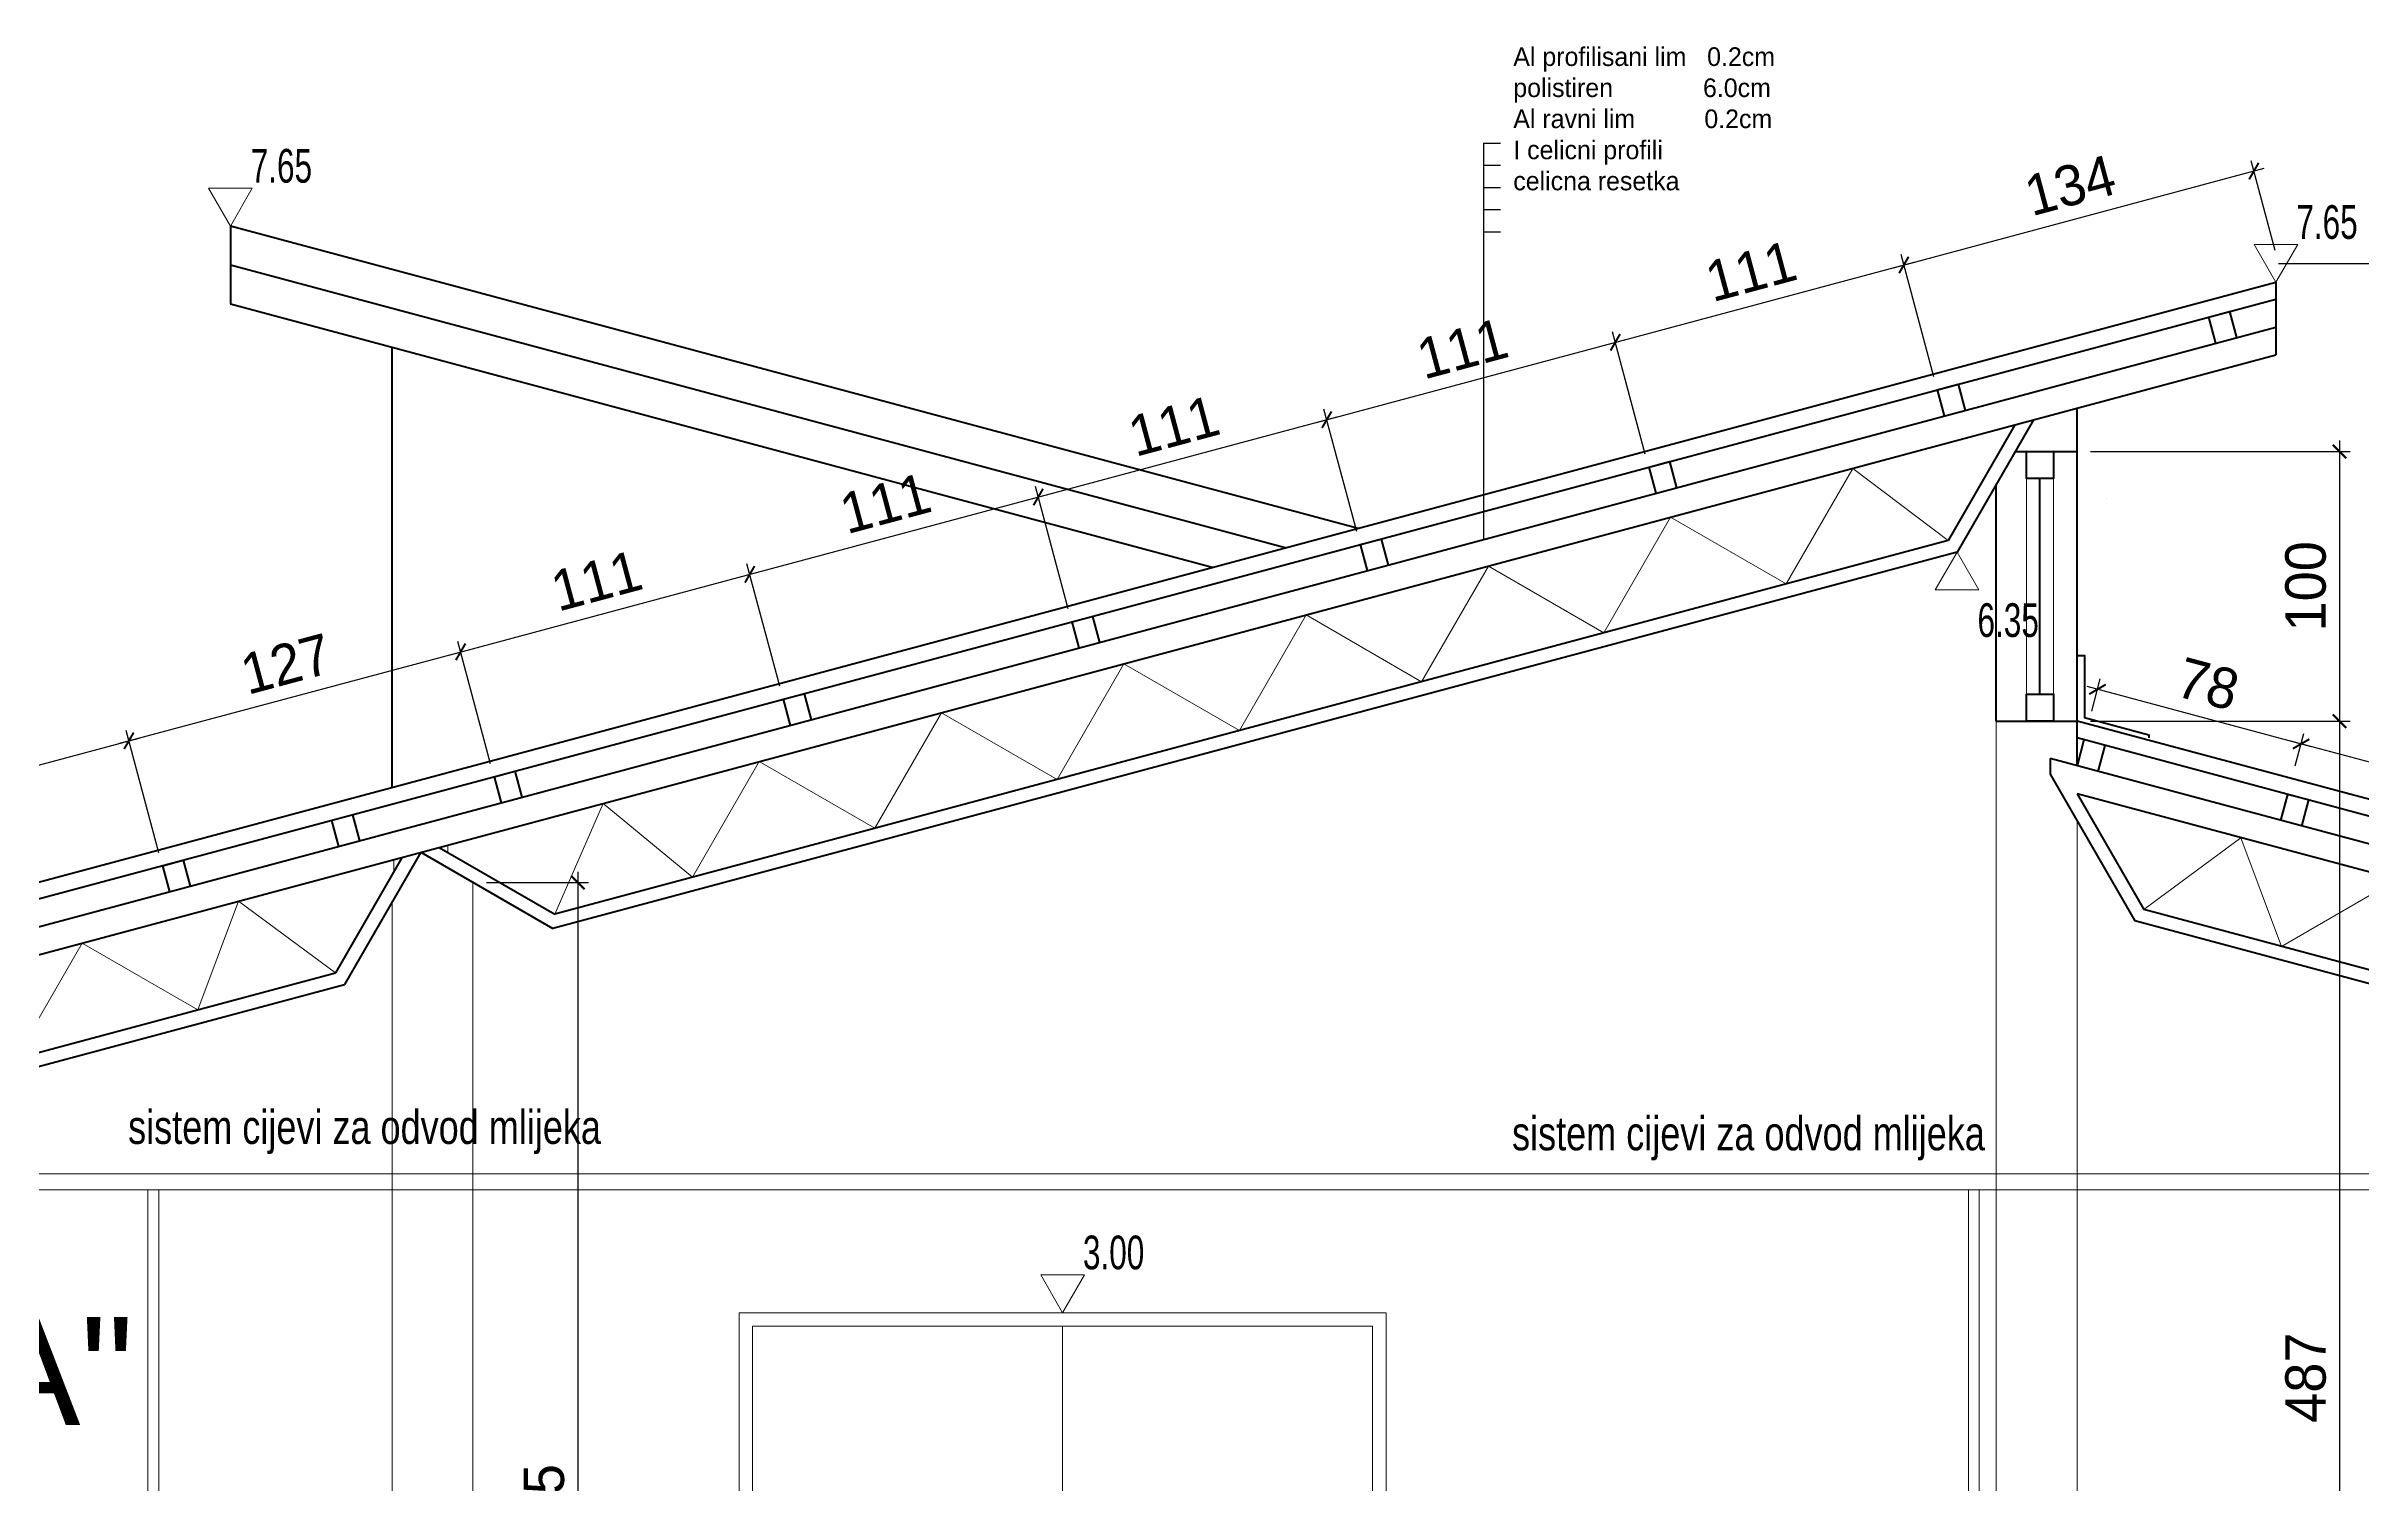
# Model space of a CAD drawing. Header units: millimetres. Extents: x 73 to 57768, y -40361 to 10065.
# Drawn here: x 54620 to 55479, y -11520 to -10987 of the extents above; entities that cross this region are included whole.
import ezdxf

# ---------------------------------------------------------------- set-up
doc = ezdxf.new("R2010")
doc.units = ezdxf.units.MM
for name, color, linetype, lineweight in [('hec', 253, 'Continuous', 5), ('kote', 124, 'Continuous', 5), ('kote i srafura', 9, 'Continuous', 5), ('shrafura', 2, 'Continuous', 5), ('zidovi presjek', 1, 'Continuous', 20)]:
    doc.layers.add(name, color=color, linetype=linetype, lineweight=lineweight)
doc.layers.add('pogled', color=7, linetype='Continuous', lineweight=5, true_color=0x8db1c3)
doc.layers.add('presjek', color=7, linetype='Continuous', lineweight=40, true_color=0xe37da2)
doc.layers.add('TEXT', color=7, linetype='Continuous')
doc.styles.add('1na50', font='', dxfattribs={"height": 15})
doc.styles.get('1na50').set_extended_font_data('SwitzerlandCondLight BH')
doc.dimstyles.new('1na50', dxfattribs={"dimtxt": 2.5, "dimasz": 5, "dimexe": 4, "dimexo": 5, "dimgap": 5, "dimtad": 1, "dimdec": 0, "dimtxsty": '1na50', "dimblk": 'ARCHTICK', "dimcen": 2.5, "dimdle": 4, "dimadec": 0, "dimazin": 0, "dimtfac": 1, "dimtdec": 0, "dimtix": 1, "dimtmove": 0, "dimatfit": 3, "dimldrblk": 'ARCHTICK', "dimfxl": 1, "dimarcsym": 0})

# ---------------------------------------------------------------- blocks, each defined once
blk = doc.blocks.new('_ArchTick')
at = {"layer": 'kote', "color": 0, "const_width": 0.15}
blk.add_lwpolyline([(-0.5, -0.5), (0.5, 0.5)], dxfattribs=at)
blk = doc.blocks.new('*D1182')
at = {"layer": 'Defpoints', "color": 0}
for p in [(55443.37, -11067.94), (55532.57, -11067.94), (55532.74, -11280.28)]:
    blk.add_point(p, dxfattribs=at)
at = {"layer": 'kote i srafura', "color": 0, "lineweight": -2}
for p, q in [((55448.37, -11067.94), (55536.57, -11067.94)), ((55532.57, -11284.28), (55532.57, -11063.94)), ((55527.74, -11280.28), (55528.57, -11280.28))]:
    blk.add_line(p, q, dxfattribs=at)
at = {"layer": 'kote i srafura', "color": 0, "lineweight": -2, "xscale": 5, "yscale": 5, "zscale": 5}
for p, rotation in [((55532.57, -11067.94), 90), ((55532.57, -11280.28), 270)]:
    blk.add_blockref('_ArchTick', p, dxfattribs=dict(at, rotation=rotation))
at = {"layer": 'kote i srafura', "color": 0, "insert": (55520.07, -11174.11), "char_height": 15, "attachment_point": 5, "rotation": 90, "style": '1na50'}
blk.add_mtext('212', dxfattribs=at)
blk = doc.blocks.new('*D1197')
at = {"layer": 'Defpoints', "color": 0}
for p in [(54650.98, -11244.92), (54663.39, -11291.23), (54556.37, -11319.91)]:
    blk.add_point(p, dxfattribs=at)
at = {"layer": 'kote i srafura', "color": 0, "lineweight": -2}
for p, q in [((54662.1, -11286.4), (54649.95, -11241.06)), ((54540.09, -11274.63), (54654.85, -11243.89)), ((54555.07, -11315.08), (54542.92, -11269.73))]:
    blk.add_line(p, q, dxfattribs=at)
at = {"layer": 'kote i srafura', "color": 0, "lineweight": -2, "xscale": 5, "yscale": 5, "zscale": 5}
for p, rotation in [((54650.98, -11244.92), 15.00000000004069), ((54543.96, -11273.6), 195.0000000000407)]:
    blk.add_blockref('_ArchTick', p, dxfattribs=dict(at, rotation=rotation))
at = {"layer": 'kote i srafura', "color": 0, "insert": (54594.24, -11247.19), "char_height": 15, "attachment_point": 5, "rotation": 15, "style": '1na50'}
blk.add_mtext('111', dxfattribs=at)
blk = doc.blocks.new('*D1198')
at = {"layer": 'Defpoints', "color": 0}
for p in [(54774.03, -11211.95), (54786.44, -11258.26), (54663.39, -11291.23)]:
    blk.add_point(p, dxfattribs=at)
at = {"layer": 'kote i srafura', "color": 0, "lineweight": -2}
for p, q in [((54785.15, -11253.43), (54773, -11208.09)), ((54647.12, -11245.96), (54777.89, -11210.91)), ((54662.1, -11286.4), (54649.95, -11241.06))]:
    blk.add_line(p, q, dxfattribs=at)
at = {"layer": 'kote i srafura', "color": 0, "lineweight": -2, "xscale": 5, "yscale": 5, "zscale": 5}
for p, rotation in [((54774.03, -11211.95), 15.00000000004069), ((54650.98, -11244.92), 195.0000000000407)]:
    blk.add_blockref('_ArchTick', p, dxfattribs=dict(at, rotation=rotation))
at = {"layer": 'kote i srafura', "color": 0, "insert": (54709.27, -11216.36), "char_height": 15, "attachment_point": 5, "rotation": 15, "style": '1na50'}
blk.add_mtext('127', dxfattribs=at)
blk = doc.blocks.new('*D1199')
at = {"layer": 'Defpoints', "color": 0}
for p in [(54881.28, -11183.21), (54893.69, -11229.53), (54786.44, -11258.26)]:
    blk.add_point(p, dxfattribs=at)
at = {"layer": 'kote i srafura', "color": 0, "lineweight": -2}
for p, q in [((54770.17, -11212.99), (54885.14, -11182.18)), ((54892.39, -11224.7), (54880.24, -11179.35)), ((54785.15, -11253.43), (54773, -11208.09))]:
    blk.add_line(p, q, dxfattribs=at)
at = {"layer": 'kote i srafura', "color": 0, "lineweight": -2, "xscale": 5, "yscale": 5, "zscale": 5}
for p, rotation in [((54881.28, -11183.21), 15.00000000004069), ((54774.03, -11211.95), 195.0000000000407)]:
    blk.add_blockref('_ArchTick', p, dxfattribs=dict(at, rotation=rotation))
at = {"layer": 'kote i srafura', "color": 0, "insert": (54824.42, -11185.51), "char_height": 15, "attachment_point": 5, "rotation": 15, "style": '1na50'}
blk.add_mtext('111', dxfattribs=at)
blk = doc.blocks.new('*D1200')
at = {"layer": 'Defpoints', "color": 0}
for p in [(54988.3, -11154.54), (55000.71, -11200.85), (54893.69, -11229.53)]:
    blk.add_point(p, dxfattribs=at)
at = {"layer": 'kote i srafura', "color": 0, "lineweight": -2}
for p, q in [((54877.41, -11184.25), (54992.16, -11153.5)), ((54999.42, -11196.02), (54987.26, -11150.67)), ((54892.39, -11224.7), (54880.24, -11179.35))]:
    blk.add_line(p, q, dxfattribs=at)
at = {"layer": 'kote i srafura', "color": 0, "lineweight": -2, "xscale": 5, "yscale": 5, "zscale": 5}
for p, rotation in [((54988.3, -11154.54), 15.00000000004069), ((54881.28, -11183.21), 195.0000000000407)]:
    blk.add_blockref('_ArchTick', p, dxfattribs=dict(at, rotation=rotation))
at = {"layer": 'kote i srafura', "color": 0, "insert": (54931.55, -11156.8), "char_height": 15, "attachment_point": 5, "rotation": 15, "style": '1na50'}
blk.add_mtext('111', dxfattribs=at)
blk = doc.blocks.new('*D1201')
at = {"layer": 'Defpoints', "color": 0}
for p in [(55095.32, -11125.86), (55107.73, -11172.17), (55000.71, -11200.85)]:
    blk.add_point(p, dxfattribs=at)
at = {"layer": 'kote i srafura', "color": 0, "lineweight": -2}
for p, q in [((55106.44, -11167.34), (55094.29, -11122)), ((54984.44, -11155.57), (55099.19, -11124.82)), ((54999.42, -11196.02), (54987.26, -11150.67))]:
    blk.add_line(p, q, dxfattribs=at)
at = {"layer": 'kote i srafura', "color": 0, "lineweight": -2, "xscale": 5, "yscale": 5, "zscale": 5}
for p, rotation in [((55095.32, -11125.86), 15.00000000004069), ((54988.3, -11154.54), 195.0000000000407)]:
    blk.add_blockref('_ArchTick', p, dxfattribs=dict(at, rotation=rotation))
at = {"layer": 'kote i srafura', "color": 0, "insert": (55038.58, -11128.12), "char_height": 15, "attachment_point": 5, "rotation": 15, "style": '1na50'}
blk.add_mtext('111', dxfattribs=at)
blk = doc.blocks.new('*D1202')
at = {"layer": 'Defpoints', "color": 0}
for p in [(55202.35, -11097.18), (55214.76, -11143.5), (55107.73, -11172.17)]:
    blk.add_point(p, dxfattribs=at)
at = {"layer": 'kote i srafura', "color": 0, "lineweight": -2}
for p, q in [((55091.46, -11126.89), (55206.21, -11096.15)), ((55213.46, -11138.67), (55201.31, -11093.32)), ((55106.44, -11167.34), (55094.29, -11122))]:
    blk.add_line(p, q, dxfattribs=at)
at = {"layer": 'kote i srafura', "color": 0, "lineweight": -2, "xscale": 5, "yscale": 5, "zscale": 5}
for p, rotation in [((55202.35, -11097.18), 15.00000000004069), ((55095.32, -11125.86), 195.0000000000407)]:
    blk.add_blockref('_ArchTick', p, dxfattribs=dict(at, rotation=rotation))
at = {"layer": 'kote i srafura', "color": 0, "insert": (55145.6, -11099.45), "char_height": 15, "attachment_point": 5, "rotation": 15, "style": '1na50'}
blk.add_mtext('111', dxfattribs=at)
blk = doc.blocks.new('*D1203')
at = {"layer": 'Defpoints', "color": 0}
for p in [(55309.37, -11068.51), (55321.78, -11114.82), (55214.76, -11143.5)]:
    blk.add_point(p, dxfattribs=at)
at = {"layer": 'kote i srafura', "color": 0, "lineweight": -2}
for p, q in [((55198.49, -11098.22), (55313.24, -11067.47)), ((55320.49, -11109.99), (55308.34, -11064.64)), ((55213.46, -11138.67), (55201.31, -11093.32))]:
    blk.add_line(p, q, dxfattribs=at)
at = {"layer": 'kote i srafura', "color": 0, "lineweight": -2, "xscale": 5, "yscale": 5, "zscale": 5}
for p, rotation in [((55309.37, -11068.51), 15.00000000004069), ((55202.35, -11097.18), 195.0000000000407)]:
    blk.add_blockref('_ArchTick', p, dxfattribs=dict(at, rotation=rotation))
at = {"layer": 'kote i srafura', "color": 0, "insert": (55252.63, -11070.77), "char_height": 15, "attachment_point": 5, "rotation": 15, "style": '1na50'}
blk.add_mtext('111', dxfattribs=at)
blk = doc.blocks.new('*D1204')
at = {"layer": 'Defpoints', "color": 0}
for p in [(55439.21, -11033.72), (55448.37, -11067.94), (55321.78, -11114.82)]:
    blk.add_point(p, dxfattribs=at)
at = {"layer": 'kote i srafura', "color": 0, "lineweight": -2}
for p, q in [((55305.51, -11069.54), (55443.07, -11032.68)), ((55447.08, -11063.11), (55438.17, -11029.85)), ((55320.49, -11109.99), (55308.34, -11064.64))]:
    blk.add_line(p, q, dxfattribs=at)
at = {"layer": 'kote i srafura', "color": 0, "lineweight": -2, "xscale": 5, "yscale": 5, "zscale": 5}
for p, rotation in [((55439.21, -11033.72), 15.00000000004069), ((55309.37, -11068.51), 195.0000000000407)]:
    blk.add_blockref('_ArchTick', p, dxfattribs=dict(at, rotation=rotation))
at = {"layer": 'kote i srafura', "color": 0, "insert": (55371.05, -11039.04), "char_height": 15, "attachment_point": 5, "rotation": 15, "style": '1na50'}
blk.add_mtext('134', dxfattribs=at)
blk = doc.blocks.new('*D1210')
at = {"layer": 'Defpoints', "color": 0}
for p in [(55456.74, -11246.07), (55453.28, -11258.99), (55561.18, -11284.39)]:
    blk.add_point(p, dxfattribs=at)
at = {"layer": 'kote i srafura', "color": 0, "lineweight": -2}
for p, q in [((55454.57, -11254.16), (55457.77, -11242.2)), ((55567.63, -11275.78), (55452.88, -11245.03)), ((55562.47, -11279.56), (55564.8, -11270.88))]:
    blk.add_line(p, q, dxfattribs=at)
at = {"layer": 'kote i srafura', "color": 0, "lineweight": -2, "xscale": 5, "yscale": 5, "zscale": 5}
for p, rotation in [((55456.74, -11246.07), 165.0000000263831), ((55563.76, -11274.74), 345.0000000263831)]:
    blk.add_blockref('_ArchTick', p, dxfattribs=dict(at, rotation=rotation))
at = {"layer": 'kote i srafura', "color": 0, "insert": (55513.49, -11248.33), "char_height": 15, "attachment_point": 5, "rotation": 345, "style": '1na50'}
blk.add_mtext('111', dxfattribs=at)
blk = doc.blocks.new('*D1211')
at = {"layer": 'Defpoints', "color": 0}
for p in [(55381.21, -11225.83), (55377.75, -11238.75), (55453.28, -11258.99)]:
    blk.add_point(p, dxfattribs=at)
at = {"layer": 'kote i srafura', "color": 0, "lineweight": -2}
for p, q in [((55460.6, -11247.1), (55377.35, -11224.79)), ((55379.05, -11233.92), (55382.25, -11221.97)), ((55454.57, -11254.16), (55457.77, -11242.2))]:
    blk.add_line(p, q, dxfattribs=at)
at = {"layer": 'kote i srafura', "color": 0, "lineweight": -2, "xscale": 5, "yscale": 5, "zscale": 5}
for p, rotation in [((55381.21, -11225.83), 165.0000000263831), ((55456.74, -11246.07), 345.0000000263831)]:
    blk.add_blockref('_ArchTick', p, dxfattribs=dict(at, rotation=rotation))
at = {"layer": 'kote i srafura', "color": 0, "insert": (55422.21, -11223.87), "char_height": 15, "attachment_point": 5, "rotation": 345, "style": '1na50'}
blk.add_mtext('78', dxfattribs=at)
blk = doc.blocks.new('*D1224')
at = {"layer": 'Defpoints', "color": 0}
for p in [(55373.61, -11137.64), (55373.61, -11237.64), (55470.97, -11237.64)]:
    blk.add_point(p, dxfattribs=at)
at = {"layer": 'kote i srafura', "color": 0, "lineweight": -2}
for p, q in [((55378.61, -11137.64), (55474.97, -11137.64)), ((55470.97, -11133.64), (55470.97, -11241.64)), ((55378.61, -11237.64), (55474.97, -11237.64))]:
    blk.add_line(p, q, dxfattribs=at)
at = {"layer": 'kote i srafura', "color": 0, "lineweight": -2, "xscale": 5, "yscale": 5, "zscale": 5}
for p, rotation in [((55470.97, -11137.64), 90), ((55470.97, -11237.64), 270)]:
    blk.add_blockref('_ArchTick', p, dxfattribs=dict(at, rotation=rotation))
at = {"layer": 'kote i srafura', "color": 0, "insert": (55458.47, -11187.64), "char_height": 15, "attachment_point": 5, "rotation": 90, "style": '1na50'}
blk.add_mtext('100', dxfattribs=at)
blk = doc.blocks.new('*D1225')
at = {"layer": 'Defpoints', "color": 0}
for p in [(55373.61, -11237.64), (55470.97, -11724.39), (55470.97, -11724.39)]:
    blk.add_point(p, dxfattribs=at)
at = {"layer": 'kote i srafura', "color": 0, "lineweight": -2}
for p, q in [((55470.97, -11233.64), (55470.97, -11728.39)), ((55378.61, -11237.64), (55474.97, -11237.64)), ((55475.97, -11724.39), (55474.97, -11724.39))]:
    blk.add_line(p, q, dxfattribs=at)
at = {"layer": 'kote i srafura', "color": 0, "lineweight": -2, "xscale": 5, "yscale": 5, "zscale": 5}
for p, rotation in [((55470.97, -11237.64), 90), ((55470.97, -11724.39), 270)]:
    blk.add_blockref('_ArchTick', p, dxfattribs=dict(at, rotation=rotation))
at = {"layer": 'kote i srafura', "color": 0, "insert": (55458.47, -11481.02), "char_height": 15, "attachment_point": 5, "rotation": 90, "style": '1na50'}
blk.add_mtext('487', dxfattribs=at)
blk = doc.blocks.new('*D1226')
at = {"layer": 'Defpoints', "color": 0}
for p in [(54778.61, -11297.45), (54778.03, -11762.13), (54817.5, -11762.13)]:
    blk.add_point(p, dxfattribs=at)
at = {"layer": 'kote i srafura', "color": 0, "lineweight": -2}
for p, q in [((54817.5, -11293.45), (54817.5, -11766.13)), ((54783.61, -11297.45), (54821.5, -11297.45)), ((54783.03, -11762.13), (54821.5, -11762.13))]:
    blk.add_line(p, q, dxfattribs=at)
at = {"layer": 'kote i srafura', "color": 0, "lineweight": -2, "xscale": 5, "yscale": 5, "zscale": 5}
for p, rotation in [((54817.5, -11297.45), 90), ((54817.5, -11762.13), 270)]:
    blk.add_blockref('_ArchTick', p, dxfattribs=dict(at, rotation=rotation))
at = {"layer": 'kote i srafura', "color": 0, "insert": (54805, -11529.79), "char_height": 15, "attachment_point": 5, "rotation": 90, "style": '1na50'}
blk.add_mtext('465', dxfattribs=at)

msp = doc.modelspace()

# ---------------------------------------------------------------- linework, layer by layer
at = {"layer": 'hec'}
for points in [[(54688.611, -11054.094), (54696.702, -11040.081), (54680.521, -11040.081)], [(55447.419, -11074.943), (55455.51, -11060.93), (55439.329, -11060.93)], [(55329.144, -11174.963), (55337.234, -11188.976), (55321.053, -11188.976)], [(54997.318, -11456.967), (55005.408, -11442.954), (54989.227, -11442.954)]]:
    msp.add_lwpolyline(points, close=True, dxfattribs=at)
at = {"layer": 'pogled'}
for p, q in [((55265.743, -11186.775), (55290.492, -11143.909)), ((55290.492, -11143.909), (55325.849, -11170.67)), ((55384.484, -11154.958), (55384.484, -11154.958)), ((55198.128, -11204.892), (55222.877, -11162.026)), ((55222.877, -11162.026), (55265.743, -11186.775)), ((55130.513, -11223.01), (55155.262, -11180.143)), ((55155.262, -11180.143), (55155.262, -11180.143)), ((55155.262, -11180.143), (55198.128, -11204.892)), ((55062.899, -11241.127), (55087.647, -11198.261)), ((55087.647, -11198.261), (55130.513, -11223.01)), ((54995.284, -11259.244), (55020.033, -11216.378)), ((55020.033, -11216.378), (55020.033, -11216.378)), ((55020.033, -11216.378), (55062.899, -11241.127)), ((54927.669, -11277.362), (54952.418, -11234.495)), ((54952.418, -11234.495), (54995.284, -11259.244)), ((55343.611, -11657.442), (55343.611, -11237.639)), ((54860.054, -11295.479), (54884.803, -11252.613)), ((54884.803, -11252.613), (54927.669, -11277.362)), ((54808.929, -11309.178), (54826.847, -11268.142)), ((54826.847, -11268.142), (54860.054, -11295.479)), ((55373.611, -11706.462), (55373.611, -11274.557)), ((55434.396, -11280.844), (55398.36, -11307.423)), ((55449.486, -11321.122), (55434.396, -11280.844)), ((54778.611, -11659.173), (54778.611, -11297.448)), ((55492.352, -11296.373), (55449.486, -11321.122)), ((54748.611, -11659.173), (54748.611, -11304.656)), ((54808.929, -11309.178), (54808.929, -11309.178)), ((55398.36, -11307.423), (55398.36, -11307.423)), ((54877.318, -11782.401), (54877.318, -11456.967)), ((55117.318, -11456.967), (54877.318, -11456.967)), ((55117.318, -11782.397), (55117.318, -11456.967)), ((54882.318, -11782.509), (54882.318, -11461.967)), ((55112.318, -11461.967), (54882.318, -11461.967)), ((54997.318, -11461.967), (54997.318, -11783.08)), ((55112.318, -11782.504), (55112.318, -11461.967))]:
    msp.add_line(p, q, dxfattribs=at)
for points in [[(55354.854, -11227.639), (55354.854, -11147.639)], [(55364.854, -11227.639), (55364.854, -11147.639)], [(54152.098, -11485.175), (54152.098, -11485.175), (54170.017, -11444.139), (54203.224, -11471.476), (54227.973, -11428.61), (54270.839, -11453.359), (54295.588, -11410.493), (54338.454, -11435.241), (54363.202, -11392.375), (54363.202, -11392.375), (54406.069, -11417.124), (54430.817, -11374.258), (54473.683, -11399.007), (54498.432, -11356.141), (54498.432, -11356.141), (54541.298, -11380.889), (54566.047, -11338.023), (54608.913, -11362.772), (54633.662, -11319.906), (54676.528, -11344.655), (54691.617, -11304.377), (54727.653, -11330.956), (54727.653, -11330.956)]]:
    msp.add_lwpolyline(points, dxfattribs=at)
at = {"layer": 'pogled', "ltscale": 5}
for points in [[(54447.769, -11405.403), (55744.707, -11405.403)], [(55767.099, -11411.403), (54447.699, -11411.403)], [(54658.051, -11598.437), (54658.051, -11411.403)], [(54662.051, -11598.437), (54662.051, -11411.403)], [(55333.369, -11598.437), (55333.369, -11411.403)], [(55337.369, -11598.437), (55337.369, -11411.403)]]:
    msp.add_lwpolyline(points, dxfattribs=at)
at = {"layer": 'presjek'}
for p, q in [((55106.92, -11166.18), (54688.611, -11054.094)), ((54688.611, -11054.094), (54688.611, -11083.082)), ((55079.874, -11173.427), (54688.611, -11068.588)), ((54780.732, -11253.581), (55447.419, -11074.943)), ((55447.419, -11074.943), (55447.419, -11101.86)), ((55052.828, -11180.674), (54688.611, -11083.082)), ((54780.732, -11259.793), (55447.419, -11081.155)), ((55422.436, -11087.849), (55430.163, -11085.779)), ((55422.436, -11087.849), (55425.024, -11097.508)), ((55430.163, -11085.779), (55432.751, -11095.438)), ((54780.732, -11270.146), (55447.419, -11091.507)), ((54748.611, -11262.188), (54748.611, -11099.159)), ((54780.732, -11280.498), (55447.419, -11101.86)), ((55321.783, -11114.819), (55329.511, -11112.748)), ((55329.511, -11112.748), (55332.099, -11122.407)), ((55321.783, -11114.819), (55324.372, -11124.478)), ((55373.611, -11237.639), (55373.611, -11121.637)), ((55214.759, -11143.496), (55222.486, -11141.425)), ((55214.759, -11143.496), (55217.347, -11153.155)), ((55222.486, -11141.425), (55225.075, -11151.085)), ((55343.611, -11237.639), (55343.611, -11149.905)), ((55107.734, -11172.173), (55115.462, -11170.102)), ((55107.734, -11172.173), (55110.323, -11181.832)), ((55115.462, -11170.102), (55118.05, -11179.762)), ((55000.71, -11200.85), (55008.437, -11198.78)), ((55008.437, -11198.78), (55011.025, -11208.439)), ((55000.71, -11200.85), (55003.298, -11210.509)), ((54893.685, -11229.527), (54901.413, -11227.457)), ((54893.685, -11229.527), (54896.273, -11239.187)), ((54901.413, -11227.457), (54904.001, -11237.116)), ((56083.611, -11427.883), (55373.611, -11237.639)), ((55373.611, -11254.204), (55373.611, -11237.639)), ((56083.611, -11434.095), (55373.611, -11243.851)), ((55376.199, -11244.545), (55373.611, -11254.204)), ((55383.927, -11246.615), (55381.338, -11256.274)), ((54039.232, -11452.266), (54780.732, -11253.581)), ((54786.44, -11258.263), (54794.168, -11256.193)), ((54786.44, -11258.263), (54789.029, -11267.923)), ((54794.168, -11256.193), (54796.756, -11265.852)), ((56083.611, -11444.448), (55363.611, -11251.524)), ((55363.611, -11251.524), (55363.611, -11257.236)), ((54039.232, -11458.477), (54780.732, -11259.793)), ((56083.611, -11454.801), (55373.611, -11264.557)), ((55451.724, -11264.781), (55449.136, -11274.441)), ((55459.451, -11266.852), (55451.724, -11264.781)), ((55459.451, -11266.852), (55456.863, -11276.511)), ((54039.232, -11468.83), (54780.732, -11270.146)), ((54726.183, -11274.409), (54728.771, -11284.069)), ((54733.911, -11272.339), (54736.499, -11281.998)), ((54109.232, -11460.426), (54780.732, -11280.498)), ((54663.392, -11291.234), (54671.12, -11289.164)), ((54663.392, -11291.234), (54665.98, -11300.893)), ((54671.12, -11289.164), (54673.708, -11298.823)), ((54151.392, -11490.541), (54730.948, -11335.249)), ((54152.098, -11485.175), (54727.653, -11330.956))]:
    msp.add_line(p, q, dxfattribs=at)
for points in [[(55357.428, -11125.973), (55329.144, -11174.963), (54808.222, -11314.544)], [(55350.598, -11127.803), (55325.849, -11170.67), (54808.929, -11309.178)], [(55350.693, -11137.639), (55373.611, -11137.639)], [(55354.854, -11137.639), (55364.854, -11137.639), (55364.854, -11147.639), (55354.854, -11147.639), (55354.854, -11137.639)], [(55359.854, -11227.639), (55359.854, -11147.639)], [(55373.611, -11213.257), (55376.411, -11213.257), (55376.411, -11236.273), (55400.223, -11242.653), (55400.223, -11243.863)], [(55354.854, -11227.639), (55364.854, -11227.639), (55364.854, -11237.639), (55354.854, -11237.639), (55354.854, -11227.639)], [(55343.611, -11237.639), (55373.611, -11237.639)], [(55363.611, -11257.236), (55395.065, -11311.716)], [(55373.611, -11264.557), (55398.36, -11307.423)], [(54766.062, -11284.429), (54808.929, -11309.178)], [(54752.402, -11288.089), (54727.653, -11330.956)], [(54759.232, -11286.259), (54730.948, -11335.249)], [(54759.232, -11286.259), (54808.222, -11314.544)], [(56029.578, -11440.322), (55986.712, -11465.071), (55398.36, -11307.423)], [(56036.408, -11442.153), (55987.418, -11470.437), (55395.065, -11311.716)]]:
    msp.add_lwpolyline(points, dxfattribs=at)
at = {"layer": 'TEXT'}
for p, q in [((55153.441, -11023.348), (55153.441, -11170.279)), ((55153.441, -11023.348), (55159.77, -11023.348)), ((55153.441, -11031.562), (55159.77, -11031.562)), ((55153.441, -11039.776), (55159.77, -11039.776)), ((55153.441, -11047.99), (55159.77, -11047.99)), ((55153.441, -11056.204), (55159.77, -11056.204))]:
    msp.add_line(p, q, dxfattribs=at)
at = {"layer": 'zidovi presjek'}
for p, q in [((54769.232, -11286.259), (54769.232, -11283.58)), ((54749.232, -11293.58), (54749.232, -11288.939))]:
    msp.add_line(p, q, dxfattribs=at)
msp.add_lwpolyline([(54766.062, -11284.429), (54808.929, -11309.178)], dxfattribs=at)

# ---------------------------------------------------------------- texts
at = {"layer": 'hec', "style": '1na50'}
for s, width, p in [('7.65', 0.7, (54696.159, -11037.985)), ('7.65', 0.7, (55454.967, -11058.834)), ('6.35', 0.7, (55336.691, -11206.428)), ('sistem cijevi za odvod mlijeka ', 0.8, (54650.698, -11394.37)), ('sistem cijevi za odvod mlijeka ', 0.8, (55164.048, -11396.74)), ('3.00', 0.7, (55004.866, -11440.858))]:
    msp.add_text(s, height=12.5, dxfattribs=dict(at, width=width)).set_placement(p)
at = {"layer": 'shrafura', "ltscale": 5, "insert": (54411.287, -11458.533), "char_height": 40, "width": 341.4592, "attachment_point": 1}
msp.add_mtext('{\\fArial|b0|i0|c238|p34;detalj  "A"}', dxfattribs=at)
at = {"layer": 'TEXT', "insert": (55164.507, -10987.818), "char_height": 6.912, "width": 138.16649, "attachment_point": 1}
msp.add_mtext('Al profilisani lim   0.2cm\\Ppolistiren             6.0cm\\PAl ravni lim          0.2cm\\PI celicni profili \\Pcelicna resetka', dxfattribs=at)

# ---------------------------------------------------------------- dimensions: what is measured, and where the dimension line sits
at = {"layer": 'kote i srafura'}
for base, p1, p2, angle, picture, middle in [((55439.205, -11033.717), (55321.783, -11114.819), (55448.374, -11067.936), 195, '*D1204', (55371.054, -11039.037)), ((55309.374, -11068.505), (55214.759, -11143.496), (55321.783, -11114.819), 195, '*D1203', (55252.626, -11070.77)), ((55532.57, -11067.936), (55532.742, -11280.278), (55443.374, -11067.936), 90, '*D1182', (55520.07, -11174.107)), ((55202.349, -11097.183), (55107.734, -11172.173), (55214.759, -11143.496), 195, '*D1202', (55145.602, -11099.447)), ((55095.325, -11125.86), (55000.71, -11200.85), (55107.734, -11172.173), 195, '*D1201', (55038.577, -11128.124)), ((54988.3, -11154.537), (54893.685, -11229.527), (55000.71, -11200.85), 195, '*D1200', (54931.553, -11156.801)), ((54881.276, -11183.214), (54786.44, -11258.263), (54893.685, -11229.527), 195, '*D1199', (54824.418, -11185.508)), ((54774.031, -11211.95), (54663.392, -11291.234), (54786.44, -11258.263), 195, '*D1198', (54709.271, -11216.361)), ((55381.214, -11225.829), (55453.277, -11258.986), (55377.752, -11238.749), 345, '*D1211', (55422.212, -11223.873)), ((54650.983, -11244.921), (54556.368, -11319.911), (54663.392, -11291.234), 195, '*D1197', (54594.235, -11247.185)), ((55470.968, -11724.393), (55373.611, -11237.639), (55470.968, -11724.393), 90, '*D1225', (55458.468, -11481.016)), ((55456.739, -11246.065), (55561.177, -11284.394), (55453.277, -11258.986), 345, '*D1210', (55513.486, -11248.33))]:
    dim = msp.add_linear_dim(base=base, p1=p1, p2=p2, angle=angle, dimstyle='1na50', override={"dimtmove": 1}, dxfattribs=at)
    dim.commit()
    dim.dimension.update_dxf_attribs({"geometry": picture, "text_midpoint": middle})
for base, p1, p2, picture, middle in [((55470.968, -11237.639), (55373.611, -11137.639), (55373.611, -11237.639), '*D1224', (55458.468, -11187.639)), ((54817.503, -11762.128), (54778.611, -11297.448), (54778.026, -11762.128), '*D1226', (54805.003, -11529.788))]:
    dim = msp.add_linear_dim(base=base, p1=p1, p2=p2, angle=90, dimstyle='1na50', dxfattribs=at)
    dim.commit()
    dim.dimension.update_dxf_attribs({"geometry": picture, "text_midpoint": middle})

doc.saveas('drawing.dxf')
